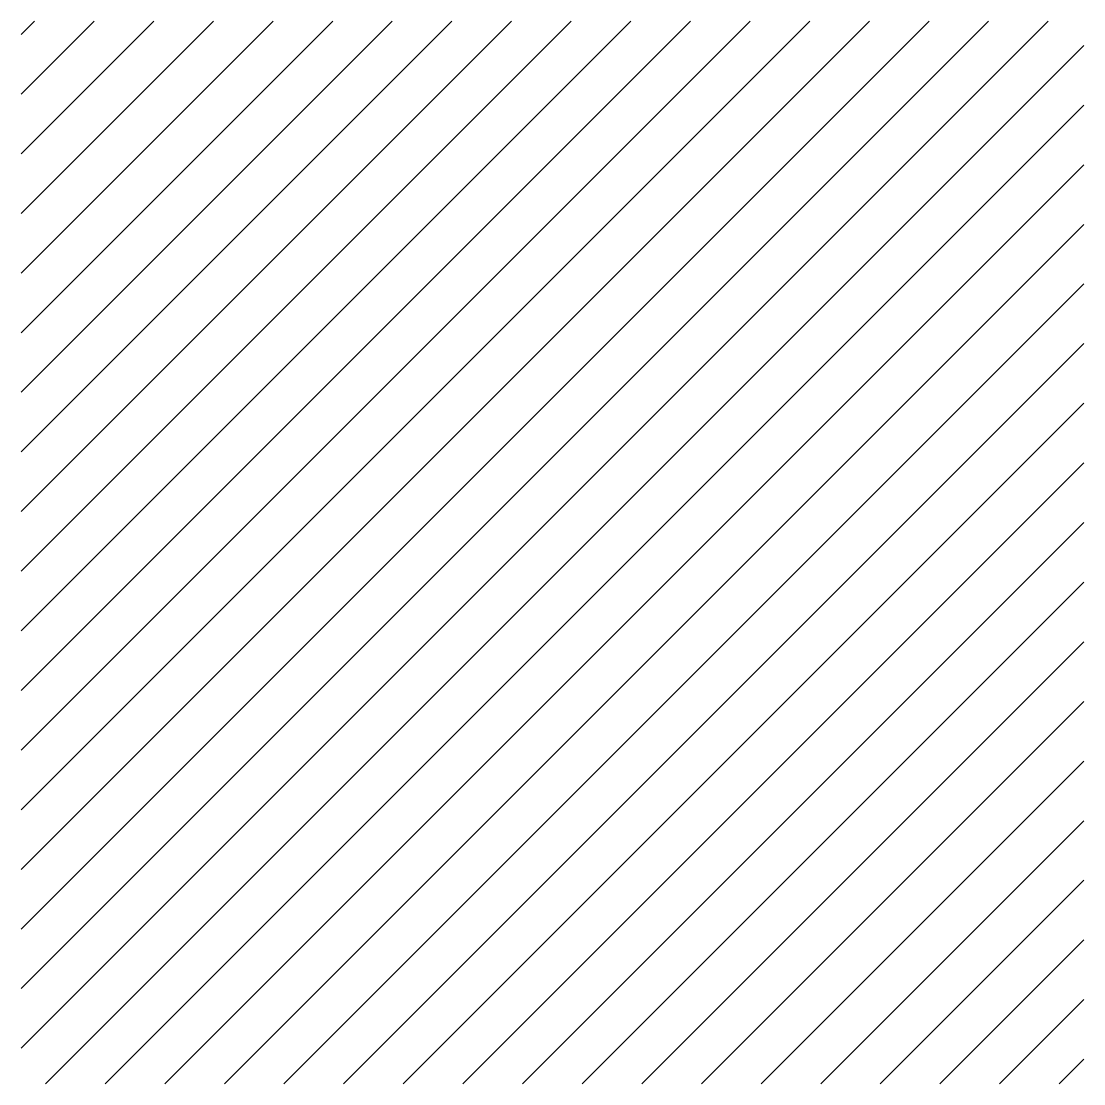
# Model space of a CAD drawing. Header units: metres. Extents: x 1000000 to 1000020, y 500000 to 500020.
import ezdxf

# ---------------------------------------------------------------- set-up
doc = ezdxf.new("R2010")
doc.units = ezdxf.units.M
doc.header["$MEASUREMENT"] = 0

msp = doc.modelspace()

# ---------------------------------------------------------------- hatches: boundary and pattern name
h = msp.add_hatch()
h.set_pattern_fill('ANSI31', color=3, scale=0.5)
h.set_pattern_definition([(45, (0, 0), (-0.5612660076, 0.5612660076), [])])
h.paths.add_polyline_path([(1000000, 500000), (1000020, 500000), (1000020, 500020), (1000000, 500020)])

doc.saveas('drawing.dxf')
